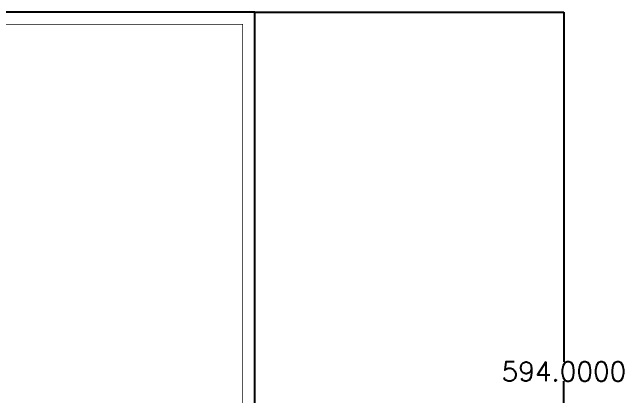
# Model space of a CAD drawing. Header units: inches. Extents: x 4929 to 104269, y 260939 to 296411.
# Drawn here: x 79029 to 104269, y 276834 to 292728 of the extents above; entities that cross this region are included whole.
import ezdxf

# ---------------------------------------------------------------- set-up
doc = ezdxf.new("R2010")
doc.units = ezdxf.units.IN
doc.header["$MEASUREMENT"] = 0
doc.styles.get("Standard").update_dxf_attribs({"font": 'txt', "bigfont": 'gbcbig.shx'})
doc.dimstyles.new('Standard-yuanban', dxfattribs={"dimtxt": 800, "dimasz": 0.18, "dimexe": 0.18, "dimexo": 0.0625, "dimgap": 0.09, "dimtad": 0, "dimtih": 1, "dimtoh": 1, "dimdec": 4, "dimlfac": 0.02, "dimzin": 0, "dimdsep": 46, "dimtxsty": 'Standard', "dimcen": 0.09, "dimadec": 0, "dimazin": 0, "dimtfac": 1, "dimtdec": 4, "dimtofl": 0, "dimtmove": 0, "dimatfit": 3, "dimfxl": 1, "dimtolj": 1, "dimtzin": 0, "dimarcsym": 0})

# ---------------------------------------------------------------- blocks, each defined once
blk = doc.blocks.new('*D4')
at = {"color": 0, "lineweight": -2, "transparency": 16777216}
for p, q in [((89044, 292728), (101800, 292728)), ((101800, 292727), (101800, 278278)), ((101800, 263028), (101800, 277478)), ((89044, 263028), (101800, 263028))]:
    blk.add_line(p, q, dxfattribs=at)
at = {"color": 0, "transparency": 16777216}
for points in [[(101800, 292727), (101800, 292727), (101800, 292728)], [(101800, 263028), (101800, 263028), (101800, 263028)]]:
    blk.add_solid(points, dxfattribs=at)
at = {"layer": 'Defpoints', "color": 0, "transparency": 16777216}
for p in [(89043, 292728), (101800, 292728), (89043, 263028)]:
    blk.add_point(p, dxfattribs=at)
at = {"color": 0, "transparency": 16777216, "insert": (101800, 277878), "char_height": 800, "attachment_point": 5}
blk.add_mtext('\\A1;594.0000', dxfattribs=at)

msp = doc.modelspace()

# ---------------------------------------------------------------- linework, layer by layer
msp.add_lwpolyline([(4943.45619, 263027.67464), (89043.45619, 263027.67464), (89043.45619, 292727.67464), (4943.45619, 292727.67464)], close=True)
at = {"const_width": 32.5}
msp.add_lwpolyline([(6193.45619, 292227.67464), (88543.45619, 292227.67464), (88543.45619, 263527.67464), (6193.45619, 263527.67464)], close=True, dxfattribs=at)

# ---------------------------------------------------------------- dimensions: what is measured, and where the dimension line sits
dim = msp.add_linear_dim(base=(101799.9905, 292727.67464), p1=(89043.45619, 263027.67464), p2=(89043.45619, 292727.67464), angle=90, dimstyle='Standard-yuanban')
dim.commit()
dim.dimension.update_dxf_attribs({"geometry": '*D4', "text_midpoint": (101799.9905, 277877.67464)})

doc.saveas('drawing.dxf')
